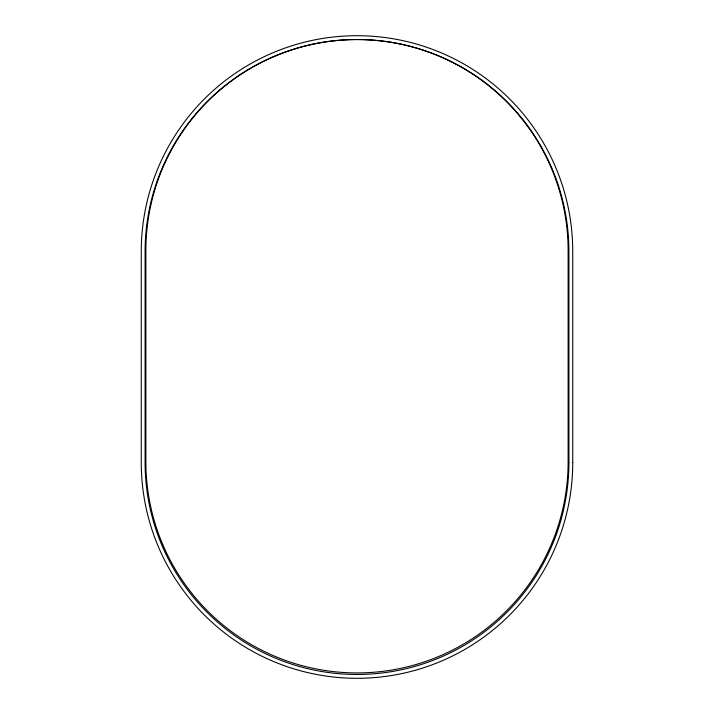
<?xml version="1.0" encoding="UTF-8"?>
<svg xmlns="http://www.w3.org/2000/svg" width="714" height="714" viewBox="0 0 714 714"><rect width="100%" height="100%" fill="white"/><g stroke="black" fill="none" stroke-linecap="round" stroke-linejoin="round"><path stroke-width="1.07" d="M572.735 462.565L572.735 251.435A215.735 215.735 0 0 0 357 35.7A215.735 215.735 0 0 0 141.265 251.435L141.265 462.565A215.735 215.735 0 0 0 357 678.3A215.735 215.735 0 0 0 572.735 462.565M568.897 462.565L568.897 251.435A211.897 211.897 0 0 0 357 39.538A211.13 211.13 0 0 0 145.87 250.668L145.87 461.797A211.13 211.13 0 0 0 357 672.927A211.13 211.13 0 0 0 568.13 461.797L568.13 250.668A211.13 211.13 0 0 0 357 39.538A211.897 211.897 0 0 0 145.103 251.435L145.103 462.565A211.897 211.897 0 0 0 357 674.462A211.897 211.897 0 0 0 568.897 462.565"/></g></svg>
